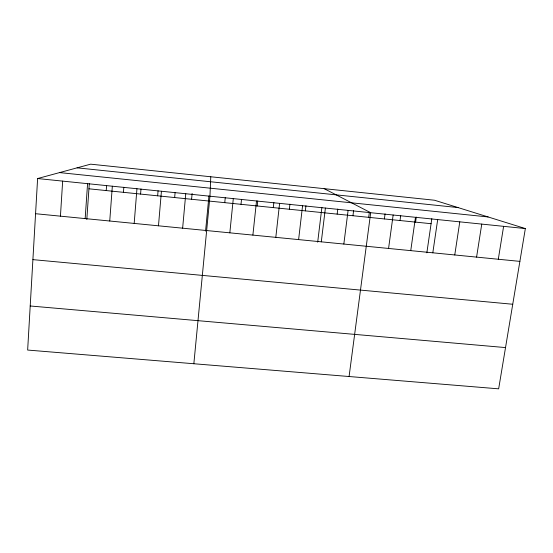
<?xml version="1.0" encoding="UTF-8"?>
<svg xmlns="http://www.w3.org/2000/svg" width="553" height="553" viewBox="0 0 553 553"><rect width="100%" height="100%" fill="white"/><g stroke="black" fill="none" stroke-linecap="round" stroke-linejoin="round"><path stroke-width="0.83" d="M210.783 176.766L209.953 196.218L193.847 363.743M37.611 178.543L27.65 350.056L498.654 388.835L525.35 228.569L434.506 200.234L90.651 164.165L37.611 178.543L525.35 228.569M60.436 216.161L62.662 181.114M85.162 218.594L87.574 183.672M86.807 219.472L89.296 183.714M106.224 190.571L106.598 185.483M109.743 221.013L112.335 186.209M123.437 192.326L123.824 187.253M134.179 223.419L136.95 188.732M140.58 194.075L140.987 189.015M157.653 195.817L158.075 190.764M158.476 225.811L161.428 191.241M174.658 197.552L175.101 192.513M182.635 228.182L185.76 193.744M191.587 199.28L192.133 193.412M205.564 231.147L208.937 195.983M224.76 202.661L225.258 197.656M229.834 232.827L233.297 198.617M241.004 204.32L241.523 199.329M252.887 235.101L256.516 200.995M257.186 205.965L257.719 200.988M273.3 207.61L273.866 202.467M275.809 237.355L279.604 203.366M289.357 209.248L289.938 204.112M298.613 239.601L302.567 205.723M305.346 210.88L305.947 205.757M317.685 242.173L321.894 207.396M321.286 241.827L325.399 208.059M337.143 214.122L337.779 209.02M343.835 244.046L348.107 210.389M352.952 215.732L353.602 210.645M368.699 217.336L369.369 212.262M349.081 376.524L370.69 212.705L324.162 188.656M384.39 218.94L385.068 213.873M388.565 248.449L393.148 215.006M400.013 220.529L400.711 215.476M410.748 250.633L415.483 217.301M415.58 222.119L416.298 217.08M426.847 252.818L431.824 218.67M432.812 252.804L437.693 219.576M454.76 254.968L459.785 221.843M476.582 257.11L481.76 224.096M498.294 259.246L503.617 226.336M30.208 305.982L505.525 347.581M32.904 259.634L512.742 304.254M35.565 213.714L519.889 261.375M88.936 188.808L431.091 223.702M77.095 167.836L458.029 207.569M59.572 172.591L488.126 216.956"/></g></svg>
